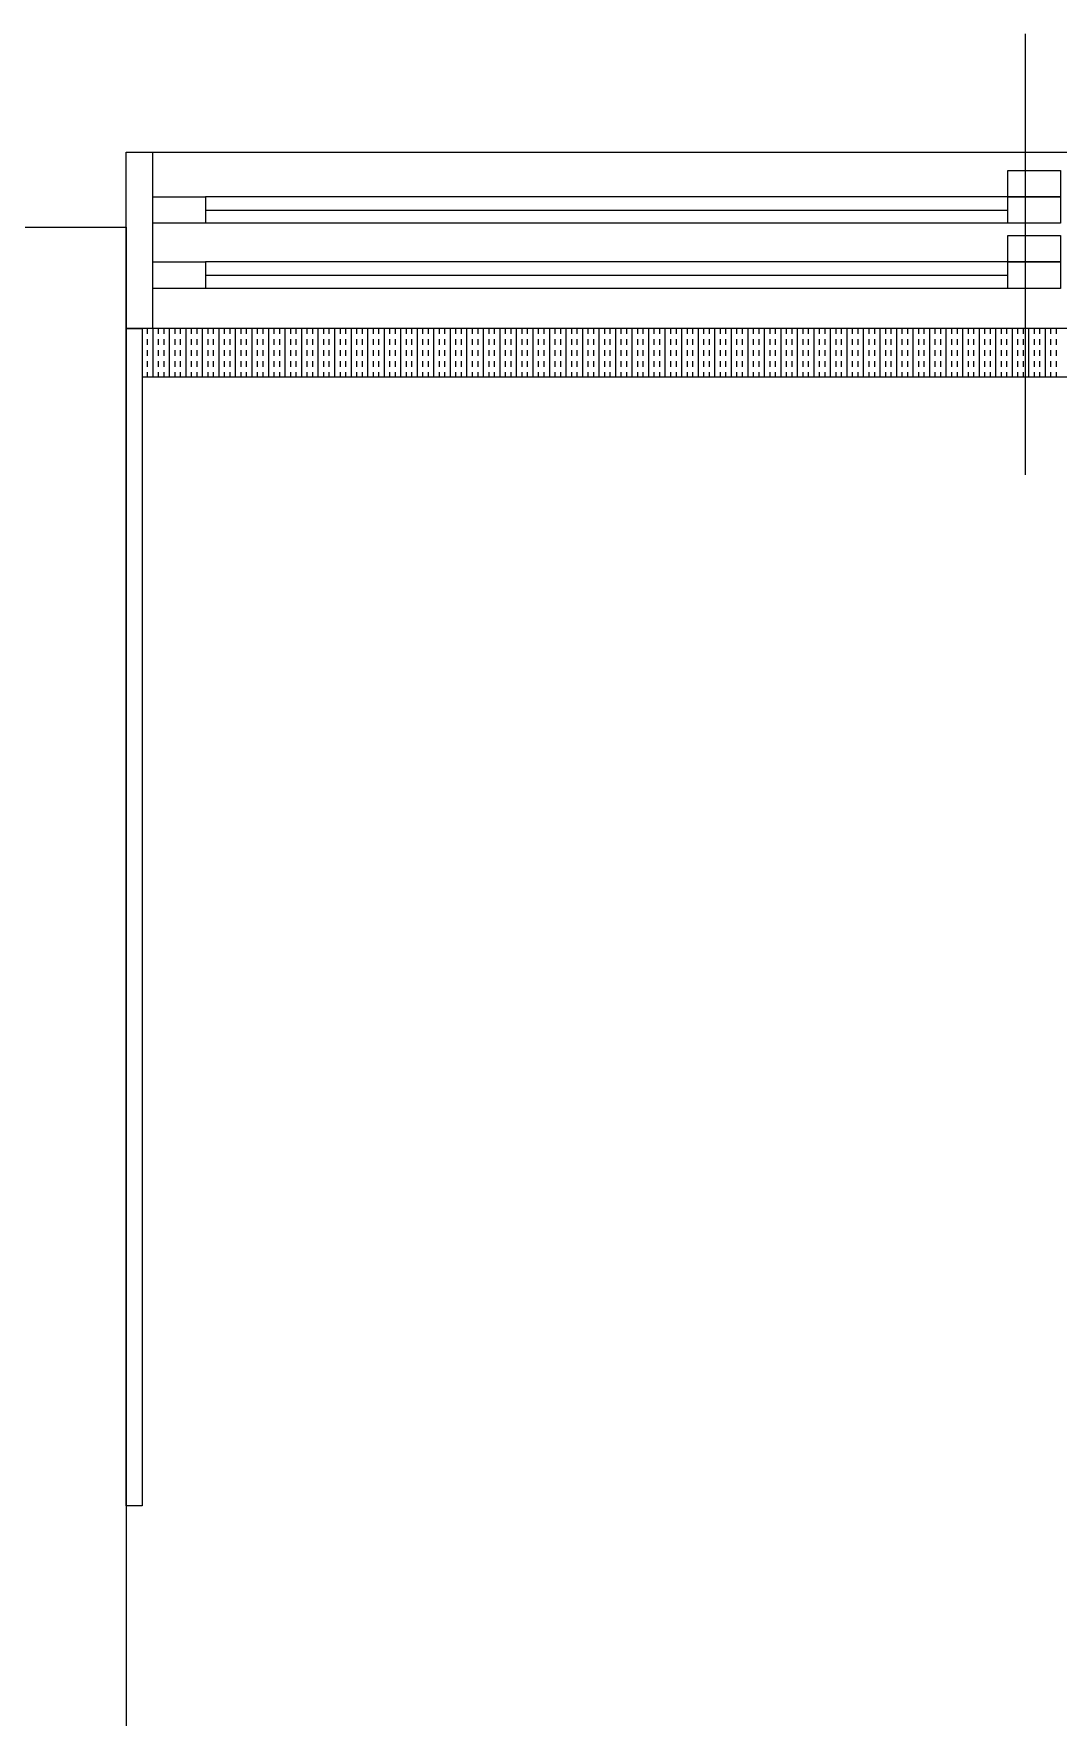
# Model space of a CAD drawing. Header units: inches. Extents: x 88414 to 587042, y -693500 to 27778.
# Drawn here: x 171570 to 172733, y 7874 to 9783 of the extents above; entities that cross this region are included whole.
import ezdxf

# ---------------------------------------------------------------- set-up
doc = ezdxf.new("R2010")
doc.units = ezdxf.units.IN
doc.header["$LTSCALE"] = 50
doc.header["$MEASUREMENT"] = 0
for name, color, linetype in [('3.기호.계단선', 30, 'Continuous'), ('도면층2', 2, 'Continuous'), ('도면층4', 4, 'Continuous'), ('도면층5', 5, 'Continuous')]:
    doc.layers.add(name, color=color, linetype=linetype)

# ---------------------------------------------------------------- blocks, each defined once
blk = doc.blocks.new('FFFL2')
at = {"layer": '3.기호.계단선', "color": 8}
for p, q in [((149442.8, 9448.7), (146750.8, 9448.7)), ((146750.8, 9448.7), (146750.8, 9393.7)), ((146750.8, 9393.7), (149442.8, 9393.7))]:
    blk.add_line(p, q, dxfattribs=at)
at = {"layer": '3.기호.계단선', "color": 8, "linetype": 'Continuous'}
for p, q in [((146756.5, 9448.7), (146756.5, 9442.7)), ((146756.5, 9436.5), (146756.5, 9430.2)), ((146762.8, 9448.7), (146762.8, 9393.7)), ((146769, 9448.7), (146769, 9442.7)), ((146769, 9436.5), (146769, 9430.2)), ((146775.3, 9448.7), (146775.3, 9442.7)), ((146775.3, 9436.5), (146775.3, 9430.2)), ((146781.5, 9448.7), (146781.5, 9393.7)), ((146787.8, 9448.7), (146787.8, 9442.7)), ((146787.8, 9436.5), (146787.8, 9430.2)), ((146794, 9448.7), (146794, 9442.7)), ((146794, 9436.5), (146794, 9430.2)), ((146800.3, 9448.7), (146800.3, 9393.7)), ((146806.5, 9448.7), (146806.5, 9442.7)), ((146806.5, 9436.5), (146806.5, 9430.2)), ((146812.8, 9448.7), (146812.8, 9442.7)), ((146812.8, 9436.5), (146812.8, 9430.2)), ((146819, 9448.7), (146819, 9393.7)), ((146825.3, 9448.7), (146825.3, 9442.7)), ((146825.3, 9436.5), (146825.3, 9430.2)), ((146831.5, 9448.7), (146831.5, 9442.7)), ((146831.5, 9436.5), (146831.5, 9430.2)), ((146837.8, 9448.7), (146837.8, 9393.7)), ((146844, 9448.7), (146844, 9442.7)), ((146844, 9436.5), (146844, 9430.2)), ((146850.3, 9448.7), (146850.3, 9442.7)), ((146850.3, 9436.5), (146850.3, 9430.2)), ((146856.5, 9448.7), (146856.5, 9393.7)), ((146862.8, 9448.7), (146862.8, 9442.7)), ((146862.8, 9436.5), (146862.8, 9430.2)), ((146869, 9448.7), (146869, 9442.7)), ((146869, 9436.5), (146869, 9430.2)), ((146875.3, 9448.7), (146875.3, 9393.7)), ((146881.5, 9448.7), (146881.5, 9442.7)), ((146881.5, 9436.5), (146881.5, 9430.2)), ((146887.8, 9448.7), (146887.8, 9442.7)), ((146887.8, 9436.5), (146887.8, 9430.2)), ((146894, 9448.7), (146894, 9393.7)), ((146900.3, 9448.7), (146900.3, 9442.7)), ((146900.3, 9436.5), (146900.3, 9430.2)), ((146906.5, 9448.7), (146906.5, 9442.7)), ((146906.5, 9436.5), (146906.5, 9430.2)), ((146912.8, 9448.7), (146912.8, 9393.7)), ((146919, 9448.7), (146919, 9442.7)), ((146919, 9436.5), (146919, 9430.2)), ((146925.3, 9448.7), (146925.3, 9442.7)), ((146925.3, 9436.5), (146925.3, 9430.2)), ((146931.5, 9448.7), (146931.5, 9393.7)), ((146937.8, 9448.7), (146937.8, 9442.7)), ((146937.8, 9436.5), (146937.8, 9430.2)), ((146944, 9448.7), (146944, 9442.7)), ((146944, 9436.5), (146944, 9430.2)), ((146950.3, 9448.7), (146950.3, 9393.7)), ((146956.5, 9448.7), (146956.5, 9442.7)), ((146956.5, 9436.5), (146956.5, 9430.2)), ((146962.8, 9448.7), (146962.8, 9442.7)), ((146962.8, 9436.5), (146962.8, 9430.2)), ((146969, 9448.7), (146969, 9393.7)), ((146975.3, 9448.7), (146975.3, 9442.7)), ((146975.3, 9436.5), (146975.3, 9430.2)), ((146981.5, 9448.7), (146981.5, 9442.7)), ((146981.5, 9436.5), (146981.5, 9430.2)), ((146987.8, 9448.7), (146987.8, 9393.7)), ((146994, 9448.7), (146994, 9442.7)), ((146994, 9436.5), (146994, 9430.2)), ((147000.3, 9448.7), (147000.3, 9442.7)), ((147000.3, 9436.5), (147000.3, 9430.2)), ((147006.5, 9448.7), (147006.5, 9393.7)), ((147012.8, 9448.7), (147012.8, 9442.7)), ((147012.8, 9436.5), (147012.8, 9430.2)), ((147019, 9448.7), (147019, 9442.7)), ((147019, 9436.5), (147019, 9430.2)), ((147025.3, 9448.7), (147025.3, 9393.7)), ((147031.5, 9448.7), (147031.5, 9442.7)), ((147031.5, 9436.5), (147031.5, 9430.2)), ((147037.8, 9448.7), (147037.8, 9442.7)), ((147037.8, 9436.5), (147037.8, 9430.2)), ((147044, 9448.7), (147044, 9393.7)), ((147050.3, 9448.7), (147050.3, 9442.7)), ((147050.3, 9436.5), (147050.3, 9430.2)), ((147056.5, 9448.7), (147056.5, 9442.7)), ((147056.5, 9436.5), (147056.5, 9430.2)), ((147062.8, 9448.7), (147062.8, 9393.7)), ((147069, 9448.7), (147069, 9442.7)), ((147069, 9436.5), (147069, 9430.2)), ((147075.3, 9448.7), (147075.3, 9442.7)), ((147075.3, 9436.5), (147075.3, 9430.2)), ((147081.5, 9448.7), (147081.5, 9393.7)), ((147087.8, 9448.7), (147087.8, 9442.7)), ((147087.8, 9436.5), (147087.8, 9430.2)), ((147094, 9448.7), (147094, 9442.7)), ((147094, 9436.5), (147094, 9430.2)), ((147100.3, 9448.7), (147100.3, 9393.7)), ((147106.5, 9448.7), (147106.5, 9442.7)), ((147106.5, 9436.5), (147106.5, 9430.2)), ((147112.8, 9448.7), (147112.8, 9442.7)), ((147112.8, 9436.5), (147112.8, 9430.2)), ((147119, 9448.7), (147119, 9393.7)), ((147125.3, 9448.7), (147125.3, 9442.7)), ((147125.3, 9436.5), (147125.3, 9430.2)), ((147131.5, 9448.7), (147131.5, 9442.7)), ((147131.5, 9436.5), (147131.5, 9430.2)), ((147137.8, 9448.7), (147137.8, 9393.7)), ((147144, 9448.7), (147144, 9442.7)), ((147144, 9436.5), (147144, 9430.2)), ((147150.3, 9448.7), (147150.3, 9442.7)), ((147150.3, 9436.5), (147150.3, 9430.2)), ((147156.5, 9448.7), (147156.5, 9393.7)), ((147162.8, 9448.7), (147162.8, 9442.7)), ((147162.8, 9436.5), (147162.8, 9430.2)), ((147169, 9448.7), (147169, 9442.7)), ((147169, 9436.5), (147169, 9430.2)), ((147175.3, 9448.7), (147175.3, 9393.7)), ((147181.5, 9448.7), (147181.5, 9442.7)), ((147181.5, 9436.5), (147181.5, 9430.2)), ((147187.8, 9448.7), (147187.8, 9442.7)), ((147187.8, 9436.5), (147187.8, 9430.2)), ((147194, 9448.7), (147194, 9393.7)), ((147200.3, 9448.7), (147200.3, 9442.7)), ((147200.3, 9436.5), (147200.3, 9430.2)), ((147206.5, 9448.7), (147206.5, 9442.7)), ((147206.5, 9436.5), (147206.5, 9430.2)), ((147212.8, 9448.7), (147212.8, 9393.7)), ((147219, 9448.7), (147219, 9442.7)), ((147219, 9436.5), (147219, 9430.2)), ((147225.3, 9448.7), (147225.3, 9442.7)), ((147225.3, 9436.5), (147225.3, 9430.2)), ((147231.5, 9448.7), (147231.5, 9393.7)), ((147237.8, 9448.7), (147237.8, 9442.7)), ((147237.8, 9436.5), (147237.8, 9430.2)), ((147244, 9448.7), (147244, 9442.7)), ((147244, 9436.5), (147244, 9430.2)), ((147250.3, 9448.7), (147250.3, 9393.7)), ((147256.5, 9448.7), (147256.5, 9442.7)), ((147256.5, 9436.5), (147256.5, 9430.2)), ((147262.8, 9448.7), (147262.8, 9442.7)), ((147262.8, 9436.5), (147262.8, 9430.2)), ((147269, 9448.7), (147269, 9393.7)), ((147275.3, 9448.7), (147275.3, 9442.7)), ((147275.3, 9436.5), (147275.3, 9430.2)), ((147281.5, 9448.7), (147281.5, 9442.7)), ((147281.5, 9436.5), (147281.5, 9430.2)), ((147287.8, 9448.7), (147287.8, 9393.7)), ((147294, 9448.7), (147294, 9442.7)), ((147294, 9436.5), (147294, 9430.2)), ((147300.3, 9448.7), (147300.3, 9442.7)), ((147300.3, 9436.5), (147300.3, 9430.2)), ((147306.5, 9448.7), (147306.5, 9393.7)), ((147312.8, 9448.7), (147312.8, 9442.7)), ((147312.8, 9436.5), (147312.8, 9430.2)), ((147319, 9448.7), (147319, 9442.7)), ((147319, 9436.5), (147319, 9430.2)), ((147325.3, 9448.7), (147325.3, 9393.7)), ((147331.5, 9448.7), (147331.5, 9442.7)), ((147331.5, 9436.5), (147331.5, 9430.2)), ((147337.8, 9448.7), (147337.8, 9442.7)), ((147337.8, 9436.5), (147337.8, 9430.2)), ((147344, 9448.7), (147344, 9393.7)), ((147350.3, 9448.7), (147350.3, 9442.7)), ((147350.3, 9436.5), (147350.3, 9430.2)), ((147356.5, 9448.7), (147356.5, 9442.7)), ((147356.5, 9436.5), (147356.5, 9430.2)), ((147362.8, 9448.7), (147362.8, 9393.7)), ((147369, 9448.7), (147369, 9442.7)), ((147369, 9436.5), (147369, 9430.2)), ((147375.3, 9448.7), (147375.3, 9442.7)), ((147375.3, 9436.5), (147375.3, 9430.2)), ((147381.5, 9448.7), (147381.5, 9393.7)), ((147387.8, 9448.7), (147387.8, 9442.7)), ((147387.8, 9436.5), (147387.8, 9430.2)), ((147394, 9448.7), (147394, 9442.7)), ((147394, 9436.5), (147394, 9430.2)), ((147400.3, 9448.7), (147400.3, 9393.7)), ((147406.5, 9448.7), (147406.5, 9442.7)), ((147406.5, 9436.5), (147406.5, 9430.2)), ((147412.8, 9448.7), (147412.8, 9442.7)), ((147412.8, 9436.5), (147412.8, 9430.2)), ((147419, 9448.7), (147419, 9393.7)), ((147425.3, 9448.7), (147425.3, 9442.7)), ((147425.3, 9436.5), (147425.3, 9430.2)), ((147431.5, 9448.7), (147431.5, 9442.7)), ((147431.5, 9436.5), (147431.5, 9430.2)), ((147437.8, 9448.7), (147437.8, 9393.7)), ((147444, 9448.7), (147444, 9442.7)), ((147444, 9436.5), (147444, 9430.2)), ((147450.3, 9448.7), (147450.3, 9442.7)), ((147450.3, 9436.5), (147450.3, 9430.2)), ((147456.5, 9448.7), (147456.5, 9393.7)), ((147462.8, 9448.7), (147462.8, 9442.7)), ((147462.8, 9436.5), (147462.8, 9430.2)), ((147469, 9448.7), (147469, 9442.7)), ((147469, 9436.5), (147469, 9430.2)), ((147475.3, 9448.7), (147475.3, 9393.7)), ((147481.5, 9448.7), (147481.5, 9442.7)), ((147481.5, 9436.5), (147481.5, 9430.2)), ((147487.8, 9448.7), (147487.8, 9442.7)), ((147487.8, 9436.5), (147487.8, 9430.2)), ((147494, 9448.7), (147494, 9393.7)), ((147500.3, 9448.7), (147500.3, 9442.7)), ((147500.3, 9436.5), (147500.3, 9430.2)), ((147506.5, 9448.7), (147506.5, 9442.7)), ((147506.5, 9436.5), (147506.5, 9430.2)), ((147512.8, 9448.7), (147512.8, 9393.7)), ((147519, 9448.7), (147519, 9442.7)), ((147519, 9436.5), (147519, 9430.2)), ((147525.3, 9448.7), (147525.3, 9442.7)), ((147525.3, 9436.5), (147525.3, 9430.2)), ((147531.5, 9448.7), (147531.5, 9393.7)), ((147537.8, 9448.7), (147537.8, 9442.7)), ((147537.8, 9436.5), (147537.8, 9430.2)), ((147544, 9448.7), (147544, 9442.7)), ((147544, 9436.5), (147544, 9430.2)), ((147550.3, 9448.7), (147550.3, 9393.7)), ((147556.5, 9448.7), (147556.5, 9442.7)), ((147556.5, 9436.5), (147556.5, 9430.2)), ((147562.8, 9448.7), (147562.8, 9442.7)), ((147562.8, 9436.5), (147562.8, 9430.2)), ((147569, 9448.7), (147569, 9393.7)), ((147575.3, 9448.7), (147575.3, 9442.7)), ((147575.3, 9436.5), (147575.3, 9430.2)), ((147581.5, 9448.7), (147581.5, 9442.7)), ((147581.5, 9436.5), (147581.5, 9430.2)), ((147587.8, 9448.7), (147587.8, 9393.7)), ((147594, 9448.7), (147594, 9442.7)), ((147594, 9436.5), (147594, 9430.2)), ((147600.3, 9448.7), (147600.3, 9442.7)), ((147600.3, 9436.5), (147600.3, 9430.2)), ((147606.5, 9448.7), (147606.5, 9393.7)), ((147612.8, 9448.7), (147612.8, 9442.7)), ((147612.8, 9436.5), (147612.8, 9430.2)), ((147619, 9448.7), (147619, 9442.7)), ((147619, 9436.5), (147619, 9430.2)), ((147625.3, 9448.7), (147625.3, 9393.7)), ((147631.5, 9448.7), (147631.5, 9442.7)), ((147631.5, 9436.5), (147631.5, 9430.2)), ((147637.8, 9448.7), (147637.8, 9442.7)), ((147637.8, 9436.5), (147637.8, 9430.2)), ((147644, 9448.7), (147644, 9393.7)), ((147650.3, 9448.7), (147650.3, 9442.7)), ((147650.3, 9436.5), (147650.3, 9430.2)), ((147656.5, 9448.7), (147656.5, 9442.7)), ((147656.5, 9436.5), (147656.5, 9430.2)), ((147662.8, 9448.7), (147662.8, 9393.7)), ((147669, 9448.7), (147669, 9442.7)), ((147669, 9436.5), (147669, 9430.2)), ((147675.3, 9448.7), (147675.3, 9442.7)), ((147675.3, 9436.5), (147675.3, 9430.2)), ((147681.5, 9448.7), (147681.5, 9393.7)), ((147687.8, 9448.7), (147687.8, 9442.7)), ((147687.8, 9436.5), (147687.8, 9430.2)), ((147694, 9448.7), (147694, 9442.7)), ((147694, 9436.5), (147694, 9430.2)), ((147700.3, 9448.7), (147700.3, 9393.7)), ((147706.5, 9448.7), (147706.5, 9442.7)), ((147706.5, 9436.5), (147706.5, 9430.2)), ((147712.8, 9448.7), (147712.8, 9442.7)), ((147712.8, 9436.5), (147712.8, 9430.2)), ((147719, 9448.7), (147719, 9393.7)), ((147725.3, 9448.7), (147725.3, 9442.7)), ((147725.3, 9436.5), (147725.3, 9430.2)), ((147731.5, 9448.7), (147731.5, 9442.7)), ((147731.5, 9436.5), (147731.5, 9430.2)), ((147737.8, 9448.7), (147737.8, 9393.7)), ((147744, 9448.7), (147744, 9442.7)), ((147744, 9436.5), (147744, 9430.2)), ((147750.3, 9448.7), (147750.3, 9442.7)), ((147750.3, 9436.5), (147750.3, 9430.2)), ((147756.5, 9448.7), (147756.5, 9393.7)), ((147762.8, 9448.7), (147762.8, 9442.7)), ((147762.8, 9436.5), (147762.8, 9430.2)), ((147769, 9448.7), (147769, 9442.7)), ((147769, 9436.5), (147769, 9430.2)), ((147775.3, 9448.7), (147775.3, 9393.7)), ((147781.5, 9448.7), (147781.5, 9442.7)), ((147781.5, 9436.5), (147781.5, 9430.2)), ((147787.8, 9448.7), (147787.8, 9442.7)), ((147787.8, 9436.5), (147787.8, 9430.2)), ((146756.5, 9424), (146756.5, 9417.7)), ((146756.5, 9411.5), (146756.5, 9405.2)), ((146769, 9424), (146769, 9417.7)), ((146769, 9411.5), (146769, 9405.2)), ((146775.3, 9424), (146775.3, 9417.7)), ((146775.3, 9411.5), (146775.3, 9405.2)), ((146787.8, 9424), (146787.8, 9417.7)), ((146787.8, 9411.5), (146787.8, 9405.2)), ((146794, 9424), (146794, 9417.7)), ((146794, 9411.5), (146794, 9405.2)), ((146806.5, 9424), (146806.5, 9417.7)), ((146806.5, 9411.5), (146806.5, 9405.2)), ((146812.8, 9424), (146812.8, 9417.7)), ((146812.8, 9411.5), (146812.8, 9405.2)), ((146825.3, 9424), (146825.3, 9417.7)), ((146825.3, 9411.5), (146825.3, 9405.2)), ((146831.5, 9424), (146831.5, 9417.7)), ((146831.5, 9411.5), (146831.5, 9405.2)), ((146844, 9424), (146844, 9417.7)), ((146844, 9411.5), (146844, 9405.2)), ((146850.3, 9424), (146850.3, 9417.7)), ((146850.3, 9411.5), (146850.3, 9405.2)), ((146862.8, 9424), (146862.8, 9417.7)), ((146862.8, 9411.5), (146862.8, 9405.2)), ((146869, 9424), (146869, 9417.7)), ((146869, 9411.5), (146869, 9405.2)), ((146881.5, 9424), (146881.5, 9417.7)), ((146881.5, 9411.5), (146881.5, 9405.2)), ((146887.8, 9424), (146887.8, 9417.7)), ((146887.8, 9411.5), (146887.8, 9405.2)), ((146900.3, 9424), (146900.3, 9417.7)), ((146900.3, 9411.5), (146900.3, 9405.2)), ((146906.5, 9424), (146906.5, 9417.7)), ((146906.5, 9411.5), (146906.5, 9405.2)), ((146919, 9424), (146919, 9417.7)), ((146919, 9411.5), (146919, 9405.2)), ((146925.3, 9424), (146925.3, 9417.7)), ((146925.3, 9411.5), (146925.3, 9405.2)), ((146937.8, 9424), (146937.8, 9417.7)), ((146937.8, 9411.5), (146937.8, 9405.2)), ((146944, 9424), (146944, 9417.7)), ((146944, 9411.5), (146944, 9405.2)), ((146956.5, 9424), (146956.5, 9417.7)), ((146956.5, 9411.5), (146956.5, 9405.2)), ((146962.8, 9424), (146962.8, 9417.7)), ((146962.8, 9411.5), (146962.8, 9405.2)), ((146975.3, 9424), (146975.3, 9417.7)), ((146975.3, 9411.5), (146975.3, 9405.2)), ((146981.5, 9424), (146981.5, 9417.7)), ((146981.5, 9411.5), (146981.5, 9405.2)), ((146994, 9424), (146994, 9417.7)), ((146994, 9411.5), (146994, 9405.2)), ((147000.3, 9424), (147000.3, 9417.7)), ((147000.3, 9411.5), (147000.3, 9405.2)), ((147012.8, 9424), (147012.8, 9417.7)), ((147012.8, 9411.5), (147012.8, 9405.2)), ((147019, 9424), (147019, 9417.7)), ((147019, 9411.5), (147019, 9405.2)), ((147031.5, 9424), (147031.5, 9417.7)), ((147031.5, 9411.5), (147031.5, 9405.2)), ((147037.8, 9424), (147037.8, 9417.7)), ((147037.8, 9411.5), (147037.8, 9405.2)), ((147050.3, 9424), (147050.3, 9417.7)), ((147050.3, 9411.5), (147050.3, 9405.2)), ((147056.5, 9424), (147056.5, 9417.7)), ((147056.5, 9411.5), (147056.5, 9405.2)), ((147069, 9424), (147069, 9417.7)), ((147069, 9411.5), (147069, 9405.2)), ((147075.3, 9424), (147075.3, 9417.7)), ((147075.3, 9411.5), (147075.3, 9405.2)), ((147087.8, 9424), (147087.8, 9417.7)), ((147087.8, 9411.5), (147087.8, 9405.2)), ((147094, 9424), (147094, 9417.7)), ((147094, 9411.5), (147094, 9405.2)), ((147106.5, 9424), (147106.5, 9417.7)), ((147106.5, 9411.5), (147106.5, 9405.2)), ((147112.8, 9424), (147112.8, 9417.7)), ((147112.8, 9411.5), (147112.8, 9405.2)), ((147125.3, 9424), (147125.3, 9417.7)), ((147125.3, 9411.5), (147125.3, 9405.2)), ((147131.5, 9424), (147131.5, 9417.7)), ((147131.5, 9411.5), (147131.5, 9405.2)), ((147144, 9424), (147144, 9417.7)), ((147144, 9411.5), (147144, 9405.2)), ((147150.3, 9424), (147150.3, 9417.7)), ((147150.3, 9411.5), (147150.3, 9405.2)), ((147162.8, 9424), (147162.8, 9417.7)), ((147162.8, 9411.5), (147162.8, 9405.2)), ((147169, 9424), (147169, 9417.7)), ((147169, 9411.5), (147169, 9405.2)), ((147181.5, 9424), (147181.5, 9417.7)), ((147181.5, 9411.5), (147181.5, 9405.2)), ((147187.8, 9424), (147187.8, 9417.7)), ((147187.8, 9411.5), (147187.8, 9405.2)), ((147200.3, 9424), (147200.3, 9417.7)), ((147200.3, 9411.5), (147200.3, 9405.2)), ((147206.5, 9424), (147206.5, 9417.7)), ((147206.5, 9411.5), (147206.5, 9405.2)), ((147219, 9424), (147219, 9417.7)), ((147219, 9411.5), (147219, 9405.2)), ((147225.3, 9424), (147225.3, 9417.7)), ((147225.3, 9411.5), (147225.3, 9405.2)), ((147237.8, 9424), (147237.8, 9417.7)), ((147237.8, 9411.5), (147237.8, 9405.2)), ((147244, 9424), (147244, 9417.7)), ((147244, 9411.5), (147244, 9405.2)), ((147256.5, 9424), (147256.5, 9417.7)), ((147256.5, 9411.5), (147256.5, 9405.2)), ((147262.8, 9424), (147262.8, 9417.7)), ((147262.8, 9411.5), (147262.8, 9405.2)), ((147275.3, 9424), (147275.3, 9417.7)), ((147275.3, 9411.5), (147275.3, 9405.2)), ((147281.5, 9424), (147281.5, 9417.7)), ((147281.5, 9411.5), (147281.5, 9405.2)), ((147294, 9424), (147294, 9417.7)), ((147294, 9411.5), (147294, 9405.2)), ((147300.3, 9424), (147300.3, 9417.7)), ((147300.3, 9411.5), (147300.3, 9405.2)), ((147312.8, 9424), (147312.8, 9417.7)), ((147312.8, 9411.5), (147312.8, 9405.2)), ((147319, 9424), (147319, 9417.7)), ((147319, 9411.5), (147319, 9405.2)), ((147331.5, 9424), (147331.5, 9417.7)), ((147331.5, 9411.5), (147331.5, 9405.2)), ((147337.8, 9424), (147337.8, 9417.7)), ((147337.8, 9411.5), (147337.8, 9405.2)), ((147350.3, 9424), (147350.3, 9417.7)), ((147350.3, 9411.5), (147350.3, 9405.2)), ((147356.5, 9424), (147356.5, 9417.7)), ((147356.5, 9411.5), (147356.5, 9405.2)), ((147369, 9424), (147369, 9417.7)), ((147369, 9411.5), (147369, 9405.2)), ((147375.3, 9424), (147375.3, 9417.7)), ((147375.3, 9411.5), (147375.3, 9405.2)), ((147387.8, 9424), (147387.8, 9417.7)), ((147387.8, 9411.5), (147387.8, 9405.2)), ((147394, 9424), (147394, 9417.7)), ((147394, 9411.5), (147394, 9405.2)), ((147406.5, 9424), (147406.5, 9417.7)), ((147406.5, 9411.5), (147406.5, 9405.2)), ((147412.8, 9424), (147412.8, 9417.7)), ((147412.8, 9411.5), (147412.8, 9405.2)), ((147425.3, 9424), (147425.3, 9417.7)), ((147425.3, 9411.5), (147425.3, 9405.2)), ((147431.5, 9424), (147431.5, 9417.7)), ((147431.5, 9411.5), (147431.5, 9405.2)), ((147444, 9424), (147444, 9417.7)), ((147444, 9411.5), (147444, 9405.2)), ((147450.3, 9424), (147450.3, 9417.7)), ((147450.3, 9411.5), (147450.3, 9405.2)), ((147462.8, 9424), (147462.8, 9417.7)), ((147462.8, 9411.5), (147462.8, 9405.2)), ((147469, 9424), (147469, 9417.7)), ((147469, 9411.5), (147469, 9405.2)), ((147481.5, 9424), (147481.5, 9417.7)), ((147481.5, 9411.5), (147481.5, 9405.2)), ((147487.8, 9424), (147487.8, 9417.7)), ((147487.8, 9411.5), (147487.8, 9405.2)), ((147500.3, 9424), (147500.3, 9417.7)), ((147500.3, 9411.5), (147500.3, 9405.2)), ((147506.5, 9424), (147506.5, 9417.7)), ((147506.5, 9411.5), (147506.5, 9405.2)), ((147519, 9424), (147519, 9417.7)), ((147519, 9411.5), (147519, 9405.2)), ((147525.3, 9424), (147525.3, 9417.7)), ((147525.3, 9411.5), (147525.3, 9405.2)), ((147537.8, 9424), (147537.8, 9417.7)), ((147537.8, 9411.5), (147537.8, 9405.2)), ((147544, 9424), (147544, 9417.7)), ((147544, 9411.5), (147544, 9405.2)), ((147556.5, 9424), (147556.5, 9417.7)), ((147556.5, 9411.5), (147556.5, 9405.2)), ((147562.8, 9424), (147562.8, 9417.7)), ((147562.8, 9411.5), (147562.8, 9405.2)), ((147575.3, 9424), (147575.3, 9417.7)), ((147575.3, 9411.5), (147575.3, 9405.2)), ((147581.5, 9424), (147581.5, 9417.7)), ((147581.5, 9411.5), (147581.5, 9405.2)), ((147594, 9424), (147594, 9417.7)), ((147594, 9411.5), (147594, 9405.2)), ((147600.3, 9424), (147600.3, 9417.7)), ((147600.3, 9411.5), (147600.3, 9405.2)), ((147612.8, 9424), (147612.8, 9417.7)), ((147612.8, 9411.5), (147612.8, 9405.2)), ((147619, 9424), (147619, 9417.7)), ((147619, 9411.5), (147619, 9405.2)), ((147631.5, 9424), (147631.5, 9417.7)), ((147631.5, 9411.5), (147631.5, 9405.2)), ((147637.8, 9424), (147637.8, 9417.7)), ((147637.8, 9411.5), (147637.8, 9405.2)), ((147650.3, 9424), (147650.3, 9417.7)), ((147650.3, 9411.5), (147650.3, 9405.2)), ((147656.5, 9424), (147656.5, 9417.7)), ((147656.5, 9411.5), (147656.5, 9405.2)), ((147669, 9424), (147669, 9417.7)), ((147669, 9411.5), (147669, 9405.2)), ((147675.3, 9424), (147675.3, 9417.7)), ((147675.3, 9411.5), (147675.3, 9405.2)), ((147687.8, 9424), (147687.8, 9417.7)), ((147687.8, 9411.5), (147687.8, 9405.2)), ((147694, 9424), (147694, 9417.7)), ((147694, 9411.5), (147694, 9405.2)), ((147706.5, 9424), (147706.5, 9417.7)), ((147706.5, 9411.5), (147706.5, 9405.2)), ((147712.8, 9424), (147712.8, 9417.7)), ((147712.8, 9411.5), (147712.8, 9405.2)), ((147725.3, 9424), (147725.3, 9417.7)), ((147725.3, 9411.5), (147725.3, 9405.2)), ((147731.5, 9424), (147731.5, 9417.7)), ((147731.5, 9411.5), (147731.5, 9405.2)), ((147744, 9424), (147744, 9417.7)), ((147744, 9411.5), (147744, 9405.2)), ((147750.3, 9424), (147750.3, 9417.7)), ((147750.3, 9411.5), (147750.3, 9405.2)), ((147762.8, 9424), (147762.8, 9417.7)), ((147762.8, 9411.5), (147762.8, 9405.2)), ((147769, 9424), (147769, 9417.7)), ((147769, 9411.5), (147769, 9405.2)), ((147781.5, 9424), (147781.5, 9417.7)), ((147781.5, 9411.5), (147781.5, 9405.2)), ((147787.8, 9424), (147787.8, 9417.7)), ((147787.8, 9411.5), (147787.8, 9405.2)), ((146756.5, 9399), (146756.5, 9393.7)), ((146769, 9399), (146769, 9393.7)), ((146775.3, 9399), (146775.3, 9393.7)), ((146787.8, 9399), (146787.8, 9393.7)), ((146794, 9399), (146794, 9393.7)), ((146806.5, 9399), (146806.5, 9393.7)), ((146812.8, 9399), (146812.8, 9393.7)), ((146825.3, 9399), (146825.3, 9393.7)), ((146831.5, 9399), (146831.5, 9393.7)), ((146844, 9399), (146844, 9393.7)), ((146850.3, 9399), (146850.3, 9393.7)), ((146862.8, 9399), (146862.8, 9393.7)), ((146869, 9399), (146869, 9393.7)), ((146881.5, 9399), (146881.5, 9393.7)), ((146887.8, 9399), (146887.8, 9393.7)), ((146900.3, 9399), (146900.3, 9393.7)), ((146906.5, 9399), (146906.5, 9393.7)), ((146919, 9399), (146919, 9393.7)), ((146925.3, 9399), (146925.3, 9393.7)), ((146937.8, 9399), (146937.8, 9393.7)), ((146944, 9399), (146944, 9393.7)), ((146956.5, 9399), (146956.5, 9393.7)), ((146962.8, 9399), (146962.8, 9393.7)), ((146975.3, 9399), (146975.3, 9393.7)), ((146981.5, 9399), (146981.5, 9393.7)), ((146994, 9399), (146994, 9393.7)), ((147000.3, 9399), (147000.3, 9393.7)), ((147012.8, 9399), (147012.8, 9393.7)), ((147019, 9399), (147019, 9393.7)), ((147031.5, 9399), (147031.5, 9393.7)), ((147037.8, 9399), (147037.8, 9393.7)), ((147050.3, 9399), (147050.3, 9393.7)), ((147056.5, 9399), (147056.5, 9393.7)), ((147069, 9399), (147069, 9393.7)), ((147075.3, 9399), (147075.3, 9393.7)), ((147087.8, 9399), (147087.8, 9393.7)), ((147094, 9399), (147094, 9393.7)), ((147106.5, 9399), (147106.5, 9393.7)), ((147112.8, 9399), (147112.8, 9393.7)), ((147125.3, 9399), (147125.3, 9393.7)), ((147131.5, 9399), (147131.5, 9393.7)), ((147144, 9399), (147144, 9393.7)), ((147150.3, 9399), (147150.3, 9393.7)), ((147162.8, 9399), (147162.8, 9393.7)), ((147169, 9399), (147169, 9393.7)), ((147181.5, 9399), (147181.5, 9393.7)), ((147187.8, 9399), (147187.8, 9393.7)), ((147200.3, 9399), (147200.3, 9393.7)), ((147206.5, 9399), (147206.5, 9393.7)), ((147219, 9399), (147219, 9393.7)), ((147225.3, 9399), (147225.3, 9393.7)), ((147237.8, 9399), (147237.8, 9393.7)), ((147244, 9399), (147244, 9393.7)), ((147256.5, 9399), (147256.5, 9393.7)), ((147262.8, 9399), (147262.8, 9393.7)), ((147275.3, 9399), (147275.3, 9393.7)), ((147281.5, 9399), (147281.5, 9393.7)), ((147294, 9399), (147294, 9393.7)), ((147300.3, 9399), (147300.3, 9393.7)), ((147312.8, 9399), (147312.8, 9393.7)), ((147319, 9399), (147319, 9393.7)), ((147331.5, 9399), (147331.5, 9393.7)), ((147337.8, 9399), (147337.8, 9393.7)), ((147350.3, 9399), (147350.3, 9393.7)), ((147356.5, 9399), (147356.5, 9393.7)), ((147369, 9399), (147369, 9393.7)), ((147375.3, 9399), (147375.3, 9393.7)), ((147387.8, 9399), (147387.8, 9393.7)), ((147394, 9399), (147394, 9393.7)), ((147406.5, 9399), (147406.5, 9393.7)), ((147412.8, 9399), (147412.8, 9393.7)), ((147425.3, 9399), (147425.3, 9393.7)), ((147431.5, 9399), (147431.5, 9393.7)), ((147444, 9399), (147444, 9393.7)), ((147450.3, 9399), (147450.3, 9393.7)), ((147462.8, 9399), (147462.8, 9393.7)), ((147469, 9399), (147469, 9393.7)), ((147481.5, 9399), (147481.5, 9393.7)), ((147487.8, 9399), (147487.8, 9393.7)), ((147500.3, 9399), (147500.3, 9393.7)), ((147506.5, 9399), (147506.5, 9393.7)), ((147519, 9399), (147519, 9393.7)), ((147525.3, 9399), (147525.3, 9393.7)), ((147537.8, 9399), (147537.8, 9393.7)), ((147544, 9399), (147544, 9393.7)), ((147556.5, 9399), (147556.5, 9393.7)), ((147562.8, 9399), (147562.8, 9393.7)), ((147575.3, 9399), (147575.3, 9393.7)), ((147581.5, 9399), (147581.5, 9393.7)), ((147594, 9399), (147594, 9393.7)), ((147600.3, 9399), (147600.3, 9393.7)), ((147612.8, 9399), (147612.8, 9393.7)), ((147619, 9399), (147619, 9393.7)), ((147631.5, 9399), (147631.5, 9393.7)), ((147637.8, 9399), (147637.8, 9393.7)), ((147650.3, 9399), (147650.3, 9393.7)), ((147656.5, 9399), (147656.5, 9393.7)), ((147669, 9399), (147669, 9393.7)), ((147675.3, 9399), (147675.3, 9393.7)), ((147687.8, 9399), (147687.8, 9393.7)), ((147694, 9399), (147694, 9393.7)), ((147706.5, 9399), (147706.5, 9393.7)), ((147712.8, 9399), (147712.8, 9393.7)), ((147725.3, 9399), (147725.3, 9393.7)), ((147731.5, 9399), (147731.5, 9393.7)), ((147744, 9399), (147744, 9393.7)), ((147750.3, 9399), (147750.3, 9393.7)), ((147762.8, 9399), (147762.8, 9393.7)), ((147769, 9399), (147769, 9393.7)), ((147781.5, 9399), (147781.5, 9393.7)), ((147787.8, 9399), (147787.8, 9393.7))]:
    blk.add_line(p, q, dxfattribs=at)
at = {"layer": '도면층2', "color": 8}
for points in [[(146327.8, 9363.7), (146327.8, 9563.7), (146732.8, 9563.7), (146732.8, 5393.7), (146742.8, 5393.7), (146742.8, 5223.7), (146532.8, 5223.7), (146532.8, 7678.7), (146317.8, 7678.7), (146317.8, 7828.7), (146532.8, 7828.7), (146532.8, 9363.7)], [(146732.8, 9448.7), (146750.8, 9448.7), (146750.8, 8113.7), (146732.8, 8113.7)]]:
    blk.add_lwpolyline(points, close=True, dxfattribs=at)
at = {"layer": '도면층4', "color": 8}
for p, q in [((147752.8, 9782.9), (147752.8, 9282.9)), ((146732.8, 9648.7), (148792.8, 9648.7)), ((146732.8, 9448.7), (146732.8, 9648.7)), ((146762.8, 9448.7), (146762.8, 9648.7)), ((146822.8, 9582.9), (147732.8, 9582.9)), ((146822.8, 9509.1), (147732.8, 9509.1)), ((148792.8, 9448.7), (146732.8, 9448.7))]:
    blk.add_line(p, q, dxfattribs=at)
for points in [[(147732.8, 9597.9), (147732.8, 9627.9), (147792.8, 9627.9), (147792.8, 9597.9)], [(146762.8, 9567.9), (146762.8, 9597.9), (146822.8, 9597.9), (146822.8, 9567.9)], [(147732.8, 9567.9), (147732.8, 9597.9), (147792.8, 9597.9), (147792.8, 9567.9)], [(147732.8, 9524.1), (147732.8, 9554.1), (147792.8, 9554.1), (147792.8, 9524.1)], [(146762.8, 9494.1), (146762.8, 9524.1), (146822.8, 9524.1), (146822.8, 9494.1)], [(147732.8, 9494.1), (147732.8, 9524.1), (147792.8, 9524.1), (147792.8, 9494.1)]]:
    blk.add_lwpolyline(points, close=True, dxfattribs=at)
at = {"layer": '도면층5', "color": 8}
for p, q in [((147732.8, 9597.9), (146822.8, 9597.9)), ((147732.8, 9567.9), (146822.8, 9567.9)), ((147732.8, 9524.1), (146822.8, 9524.1)), ((147732.8, 9494.1), (146822.8, 9494.1))]:
    blk.add_line(p, q, dxfattribs=at)

msp = doc.modelspace()

# ---------------------------------------------------------------- block references
msp.add_blockref('FFFL2', (24942.48, 0))

doc.saveas('drawing.dxf')
